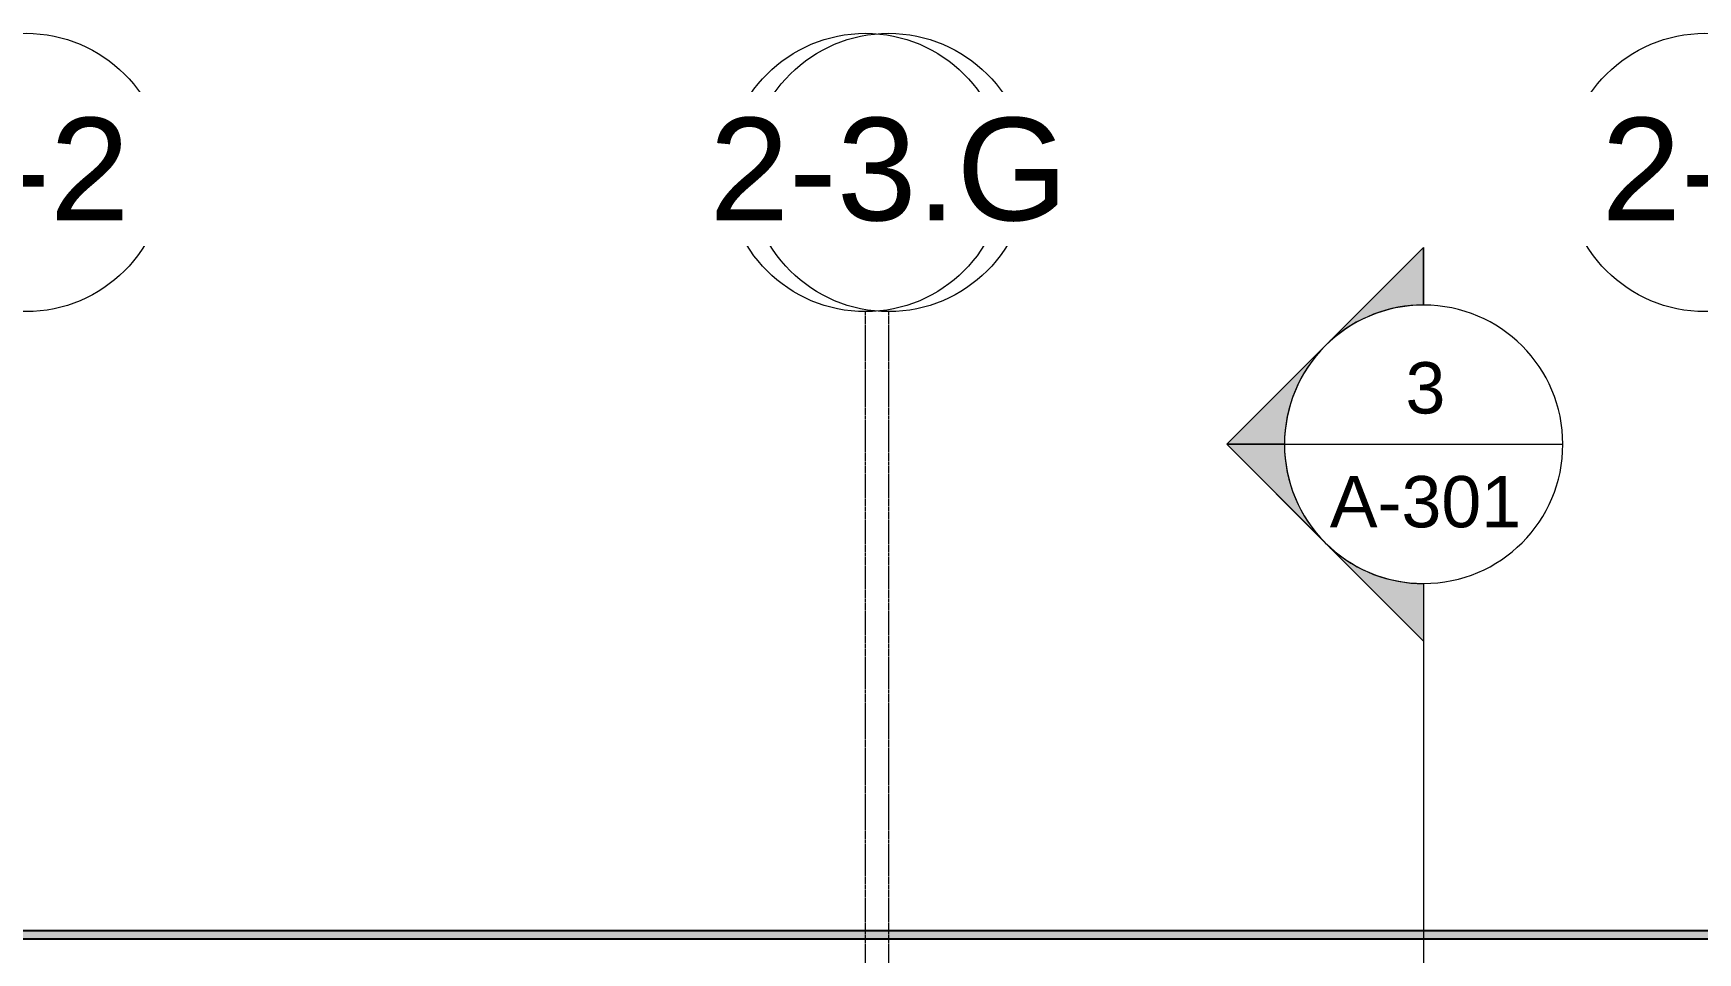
# Model space of a CAD drawing. Header units: inches. Extents: x -54880 to -186, y -132 to 853.
# Drawn here: x -13598 to -13024, y 353 to 670 of the extents above; entities that cross this region are included whole.
import ezdxf

# ---------------------------------------------------------------- set-up
doc = ezdxf.new("R2010")
doc.units = ezdxf.units.IN
doc.header["$MEASUREMENT"] = 0
doc.linetypes.add('Grid Line 1_2_', pattern=[0.875, 0.5, -0.125, 0.125, -0.125])
for name, color, linetype, lineweight in [('A-CLNG', 13, 'Continuous', 9), ('A-ROOF', 132, 'Continuous', 9), ('G-ANNO-SYMB', 111, 'Continuous', 9), ('S-GRID', 1, 'Continuous', 9), ('S-GRID-IDEN', 1, 'Continuous', 9)]:
    doc.layers.add(name, color=color, linetype=linetype, lineweight=lineweight)
doc.styles.add('Arial', font='arial.ttf', dxfattribs={"height": 35.407186})
doc.styles.add('Arial_1', font='arial.ttf', dxfattribs={"height": 17.703593})

# ---------------------------------------------------------------- blocks, each defined once
blk = doc.blocks.new('Grid - Grid Head - Circle-14747-Section 6')
at = {"layer": 'S-GRID-IDEN'}
blk.add_circle((-23085.89, 621.76), 48, dxfattribs=at)
blk = doc.blocks.new('Section - Section Head - Filled-1526-Section 6')
at = {"layer": 'G-ANNO-SYMB'}
h = blk.add_hatch(color=256, dxfattribs=at)
edge = h.paths.add_edge_path(flags=0)
edge.add_arc((-25498.9, 528), 48.06, 90, 132.0784, ccw=False)
edge.add_line((-25498.9, 576.06), (-25498.9, 595.88))
edge.add_line((-25498.9, 595.88), (-25531.11, 563.67))
h = blk.add_hatch(color=256, dxfattribs=at)
edge = h.paths.add_edge_path(flags=0)
edge.add_line((-25532.84, 561.94), (-25566.78, 528))
edge.add_line((-25566.78, 528), (-25546.9, 528))
edge.add_arc((-25498.9, 528), 48, 135, 180, ccw=False)
h = blk.add_hatch(color=256, dxfattribs=at)
edge = h.paths.add_edge_path(flags=0)
edge.add_arc((-25498.9, 528), 48, 180, 225, ccw=False)
edge.add_line((-25546.9, 528), (-25566.78, 528))
edge.add_line((-25566.78, 528), (-25532.84, 494.06))
h = blk.add_hatch(color=256, dxfattribs=at)
edge = h.paths.add_edge_path(flags=0)
edge.add_line((-25531.11, 492.33), (-25498.9, 460.12))
edge.add_line((-25498.9, 460.12), (-25498.9, 479.94))
edge.add_arc((-25498.9, 528), 48.06, 227.9216, 270, ccw=False)
for p, q in [((-25566.78, 528), (-25498.9, 595.88)), ((-25531.11, 563.67), (-25498.9, 595.88)), ((-25498.9, 576), (-25498.9, 595.88)), ((-25498.9, 595.88), (-25498.9, 576.06)), ((-25566.78, 528), (-25532.84, 561.94)), ((-25566.78, 528), (-25498.9, 460.12)), ((-25546.9, 528), (-25566.78, 528)), ((-25532.84, 494.06), (-25566.78, 528)), ((-25566.78, 528), (-25546.9, 528)), ((-25498.9, 460.12), (-25531.11, 492.33)), ((-25498.9, 480), (-25498.9, 460.12)), ((-25498.9, 479.94), (-25498.9, 460.12))]:
    blk.add_line(p, q, dxfattribs=at)
for radius, start, end in [(48, 90, 270), (48.06, 90, 132.0784), (48, 270, 90), (48, 135, 180), (48, 180, 225), (48.06, 227.9216, 270)]:
    blk.add_arc((-25498.9, 528), radius, start, end, dxfattribs=at)

msp = doc.modelspace()

# ---------------------------------------------------------------- hatches: boundary and pattern name
at = {"layer": 'A-ROOF'}
msp.add_hatch(color=256, dxfattribs=at).paths.add_polyline_path([(-13900.75761, 357.27623), (-10398.25761, 357.27623), (-10398.25761, 360.15372), (-13906.98808, 360.15372), (-13906.98808, 357.27623), (-13901.75761, 357.27623)], flags=0)

# ---------------------------------------------------------------- linework, layer by layer
at = {"layer": 'A-CLNG', "lineweight": 25}
msp.add_line((-10410.89238, 357.27623), (-13892.00761, 357.27623), dxfattribs=at)
at = {"layer": 'A-ROOF', "lineweight": 25}
msp.add_line((-10398.25761, 360.15372), (-13906.98808, 360.15372), dxfattribs=at)
at = {"layer": 'G-ANNO-SYMB'}
for p, q in [((-13166.26706, 528), (-13070.26706, 528)), ((-13118.26706, 480), (-13118.26706, -26.70379))]:
    msp.add_line(p, q, dxfattribs=at)
at = {"layer": 'S-GRID', "linetype": 'Grid Line 1_2_'}
for p, q in [((-13310.75761, -132), (-13310.75761, 573.76478)), ((-13310.75761, -132), (-13310.75761, 573.76478)), ((-13302.75761, -132), (-13302.75761, 573.76478))]:
    msp.add_line(p, q, dxfattribs=at)

# ---------------------------------------------------------------- block references
at = {"layer": 'S-GRID-IDEN'}
for p in [(9485.63261, 0), (9775.13261, 0), (10064.63261, 0)]:
    msp.add_blockref('Grid - Grid Head - Circle-14747-Section 6', p, dxfattribs=at)

# ---------------------------------------------------------------- texts
at = {"layer": 'G-ANNO-SYMB', "attachment_point": 2, "line_spacing_factor": 0.938532, "style": 'Arial_1'}
for s, insert, char_height, width in [('3', (-13117.65232, 556.33825), 17.70359, 16.416), ('A-301', (-13117.65232, 517.06576), 17.703593, 78.624)]:
    msp.add_mtext(s, dxfattribs=dict(at, insert=insert, char_height=char_height, width=width))

# ---------------------------------------------------------------- next in the draw order: texts
at = {"layer": 'S-GRID-IDEN', "char_height": 35.407186, "width": 85.104, "attachment_point": 2, "line_spacing_factor": 0.938532, "style": 'Arial', "bg_fill": 3, "box_fill_scale": 1.25, "bg_fill_color": 0, "bg_fill_transparency": 0}
for s, insert in [('1-2', (-13600.26684, 640.63852)), ('1-3', (-13310.76684, 640.63852)), ('1-4', (-13021.26684, 640.63852))]:
    msp.add_mtext(s, dxfattribs=dict(at, insert=insert))

# ---------------------------------------------------------------- next in the draw order: block references
at = {"layer": 'G-ANNO-SYMB'}
msp.add_blockref('Section - Section Head - Filled-1526-Section 6', (12380.63261, 0), dxfattribs=at)
at = {"layer": 'S-GRID-IDEN'}
for p in [(9485.63261, 0), (9775.13261, 0), (10064.63261, 0)]:
    msp.add_blockref('Grid - Grid Head - Circle-14747-Section 6', p, dxfattribs=at)

# ---------------------------------------------------------------- next in the draw order: texts
at = {"layer": 'S-GRID-IDEN', "char_height": 35.407186, "width": 85.104, "attachment_point": 2, "line_spacing_factor": 0.938532, "style": 'Arial', "bg_fill": 3, "box_fill_scale": 1.25, "bg_fill_color": 0, "bg_fill_transparency": 0}
for s, insert in [('2-2', (-13600.26684, 640.63852)), ('2-3', (-13310.76684, 640.63852)), ('2-4', (-13021.26684, 640.63852))]:
    msp.add_mtext(s, dxfattribs=dict(at, insert=insert))

# ---------------------------------------------------------------- next in the draw order: block references
at = {"layer": 'S-GRID-IDEN'}
msp.add_blockref('Grid - Grid Head - Circle-14747-Section 6', (9783.13261, 0), dxfattribs=at)

# ---------------------------------------------------------------- next in the draw order: texts
at = {"layer": 'S-GRID-IDEN', "insert": (-13302.76684, 640.63852), "char_height": 35.407186, "width": 147.312, "attachment_point": 2, "line_spacing_factor": 0.938532, "style": 'Arial', "bg_fill": 3, "box_fill_scale": 1.25, "bg_fill_color": 0, "bg_fill_transparency": 0}
msp.add_mtext('2-3.G', dxfattribs=at)

doc.saveas('drawing.dxf')
